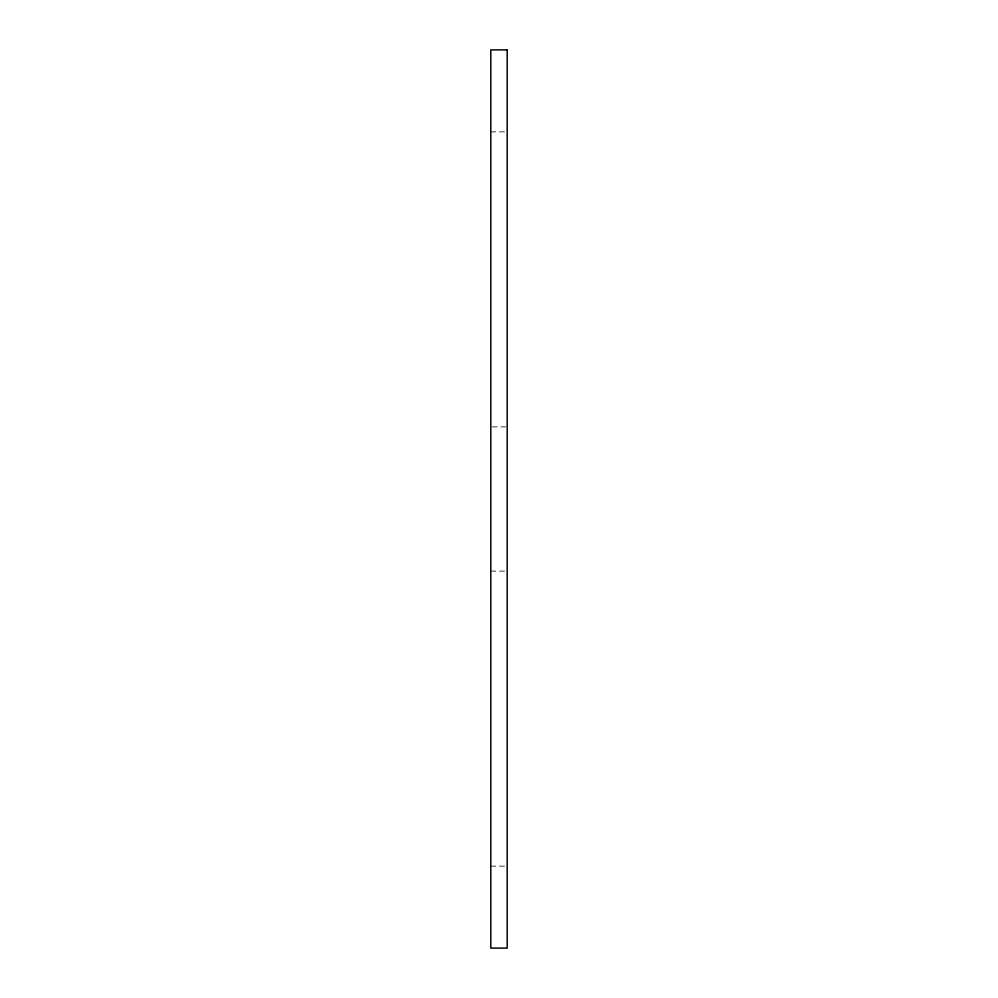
<?xml version="1.0" encoding="UTF-8"?>
<svg xmlns="http://www.w3.org/2000/svg" width="998" height="998" viewBox="0 0 998 998"><rect width="100%" height="100%" fill="white"/><g stroke="black" fill="none" stroke-linecap="round" stroke-linejoin="round"><path stroke-width="0.75" stroke-dasharray="4.99 3.74" d="M490.804 131.861L505.699 131.861M492.301 426.882L505.699 426.882M490.804 571.118L505.699 571.118M490.804 866.139L505.699 866.139"/><path stroke-width="1.5" d="M507.196 49.9L490.804 49.9L490.804 948.1L507.196 948.1L507.196 49.9"/></g></svg>
